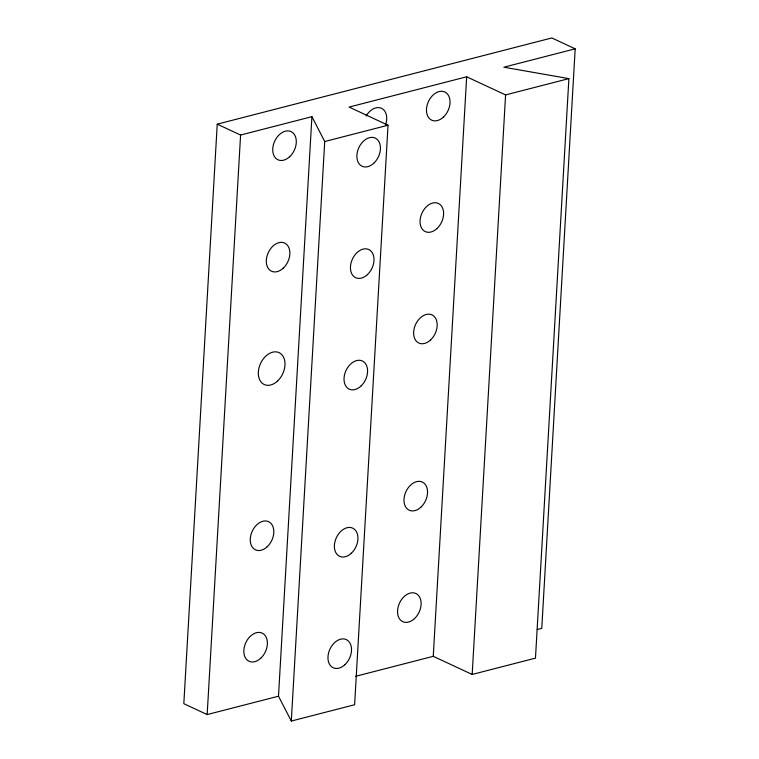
<?xml version="1.0" encoding="UTF-8"?>
<svg xmlns="http://www.w3.org/2000/svg" width="759" height="759" viewBox="0 0 759 759"><rect width="100%" height="100%" fill="white"/><g stroke="black" fill="none" stroke-linecap="round" stroke-linejoin="round"><path stroke-width="1.14" d="M217.235 124.163L183.82 703.688L207.169 714.57L278.496 696.193L311.911 116.668L240.584 135.045L217.235 124.163L551.831 37.95L575.18 48.832L541.765 628.348L537.239 629.515M207.169 714.57L240.584 135.045M355.639 676.307L433.247 656.317L472.174 674.447L535.474 658.138L568.889 78.613L505.589 94.922L466.662 76.792L349.102 107.085L388.029 125.216L354.614 704.741L291.304 721.05L324.719 141.525L311.911 116.668M433.247 656.317L466.662 76.792M472.174 674.447L505.589 94.922M575.18 48.832L503.862 67.209L568.889 78.613M324.719 141.525L388.029 125.216M278.496 696.193L291.304 721.05M366.132 115.966A15.531 10.797 -65 0 1 381.549 108.319A15.531 10.797 -65 0 1 385.487 125.131M373.808 163.204A15.531 10.797 -65 0 0 375.259 138.11A15.531 10.797 -65 0 0 356.901 155.197A15.531 10.797 -65 0 0 373.808 163.204M367.384 274.644A15.531 10.797 -65 0 0 368.827 249.55A15.531 10.797 -65 0 0 350.468 266.646A15.531 10.797 -65 0 0 367.384 274.644M360.952 386.094A15.531 10.797 -65 0 0 362.404 360.999A15.531 10.797 -65 0 0 344.045 378.086A15.531 10.797 -65 0 0 360.952 386.094M351.313 553.264A15.531 10.797 -65 0 0 352.764 528.169A15.531 10.797 -65 0 0 334.406 545.256A15.531 10.797 -65 0 0 351.313 553.264M344.89 664.713A15.531 10.797 -65 0 0 346.341 639.619A15.531 10.797 -65 0 0 327.983 656.706A15.531 10.797 -65 0 0 344.89 664.713M436.975 228.554A15.531 10.797 -65 0 0 438.427 203.459A15.531 10.797 -65 0 0 420.069 220.546A15.531 10.797 -65 0 0 436.975 228.554M283.249 268.164A15.531 10.797 -65 0 0 284.691 243.07A15.531 10.797 -65 0 0 266.333 260.157A15.531 10.797 -65 0 0 283.249 268.164M289.672 156.715A15.531 10.797 -65 0 0 291.114 131.62A15.531 10.797 -65 0 0 272.756 148.717A15.531 10.797 -65 0 0 289.672 156.715M443.408 117.104A15.531 10.797 -65 0 0 444.85 92.01A15.531 10.797 -65 0 0 426.492 109.097A15.531 10.797 -65 0 0 443.408 117.104M430.552 339.994A15.531 10.797 -65 0 0 432.004 314.9A15.531 10.797 -65 0 0 413.646 331.996A15.531 10.797 -65 0 0 430.552 339.994M277.5 381.065A17.59 12.229 -65 0 0 279.141 352.66A17.59 12.229 -65 0 0 258.354 372.005A17.59 12.229 -65 0 0 277.5 381.065M267.177 546.774A15.531 10.797 -65 0 0 268.629 521.68A15.531 10.797 -65 0 0 250.271 538.776A15.531 10.797 -65 0 0 267.177 546.774M260.754 658.224A15.531 10.797 -65 0 0 262.197 633.129A15.531 10.797 -65 0 0 243.848 650.226A15.531 10.797 -65 0 0 260.754 658.224M414.49 618.613A15.531 10.797 -65 0 0 415.932 593.519A15.531 10.797 -65 0 0 397.574 610.606A15.531 10.797 -65 0 0 414.49 618.613M420.913 507.164A15.531 10.797 -65 0 0 422.365 482.069A15.531 10.797 -65 0 0 404.006 499.166A15.531 10.797 -65 0 0 420.913 507.164"/></g></svg>
